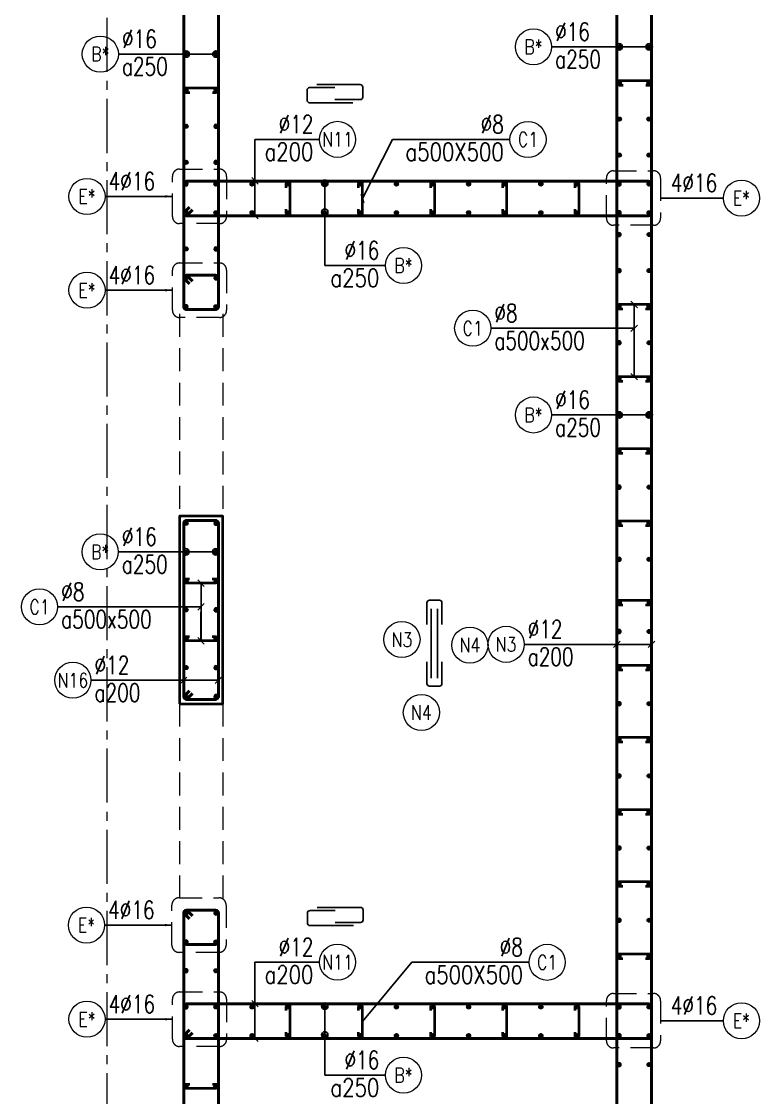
# Model space of a CAD drawing. Header units: millimetres. Extents: x 738475 to 1279438, y -34239 to 156422.
# Drawn here: x 1206933 to 1212045, y 138402 to 145856 of the extents above; entities that cross this region are included whole.
import ezdxf
from ezdxf.enums import TextEntityAlignment as Align

# ---------------------------------------------------------------- set-up
doc = ezdxf.new("R2010")
doc.units = ezdxf.units.MM
doc.header["$MEASUREMENT"] = 0
for name, pattern in [('HIDDEN', [9.525, 6.35, -3.175]), ('HIDDEN2', [4.7625, 3.175, -1.5875]), ('OF_Grid_1$0$CENTER2', [1.125, 0.75, -0.125, 0.125, -0.125])]:
    doc.linetypes.add(name, pattern=pattern)
doc.layers.get('0').update_dxf_attribs({"lineweight": 20})
for name, color, linetype in [('Hidden', 9, 'HIDDEN'), ('Leader', 6, 'Continuous'), ('Ligature', 1, 'Continuous')]:
    doc.layers.add(name, color=color, linetype=linetype)
for name, color, linetype, lineweight in [('KC-LEADER', 153, 'Continuous', 18), ('KC-THEP', 6, 'Continuous', 40), ('NDC_S_BEAM', 3, 'HIDDEN2', 20), ('NDC_S_DIM', 1, 'Continuous', 15), ('NDC_S_HIDDEN', 8, 'HIDDEN2', 13), ('NDC_S_LEADER', 1, 'Continuous', 15), ('NDC_S_REBAR', 4, 'Continuous', 35), ('NDC_S_STIRRUP', 4, 'Continuous', 40), ('NDC_S_VN TEXT', 7, 'Continuous', 20), ('NDC_S_WALL', 6, 'Continuous', 35), ('OF_Core wall_1.2(B1-19F)$0$NDC_S_WALL', 6, 'Continuous', 35), ('OF_Grid_1$0$NDC_S_AXIS', 5, 'OF_Grid_1$0$CENTER2', 13)]:
    doc.layers.add(name, color=color, linetype=linetype, lineweight=lineweight)
doc.styles.add('NDC_ARIAL', font='arial.ttf', dxfattribs={"width": 0.85})
doc.styles.add('NDC_DIM', font='', dxfattribs={"width": 0.75})
doc.styles.add('NDC_EN TXT', font='romans.shx', dxfattribs={"width": 0.8})
doc.styles.get('NDC_DIM').set_extended_font_data('Dotum')
doc.dimstyles.new('NDC_1-50', dxfattribs={"dimscale": 50, "dimtxt": 2.5, "dimasz": 1, "dimexe": 1.5, "dimexo": 0, "dimgap": 0.8, "dimtad": 1, "dimdec": 0, "dimdsep": 46, "dimtxsty": 'NDC_ARIAL', "dimblk": 'DIMMARK', "dimcen": 49999.938995, "dimdle": 1.5, "dimclrd": 1, "dimclre": 1, "dimclrt": 3, "dimadec": 0, "dimazin": 0, "dimtfac": 1, "dimtdec": 0, "dimtix": 1, "dimtmove": 2, "dimatfit": 3, "dimfxl": 1, "dimarcsym": 0})
doc.dimstyles.new('NDC_dim_25', dxfattribs={"dimscale": 25, "dimtxt": 2.5, "dimasz": 1.5, "dimexe": 1.5, "dimexo": 2.5, "dimgap": 1, "dimtad": 1, "dimdec": 0, "dimzin": 0, "dimdsep": 46, "dimtxsty": 'NDC_DIM', "dimblk": 'DIMMARK', "dimcen": 0.09, "dimdle": 1.2, "dimclrd": 1, "dimclre": 1, "dimclrt": 3, "dimadec": 0, "dimazin": 0, "dimtfac": 1, "dimtdec": 0, "dimtix": 1, "dimtofl": 0, "dimtmove": 0, "dimatfit": 3, "dimfxl": 6, "dimfxlon": 1, "dimtolj": 1, "dimtzin": 0, "dimarcsym": 0})
doc.dimstyles.new('NDC_dim_30', dxfattribs={"dimscale": 30, "dimtxt": 2.5, "dimasz": 1.5, "dimexe": 1.5, "dimexo": 2.5, "dimgap": 1, "dimtad": 1, "dimdec": 0, "dimzin": 0, "dimdsep": 46, "dimtxsty": 'NDC_DIM', "dimblk": 'DIMMARK', "dimcen": 0.09, "dimdle": 1.2, "dimclrd": 1, "dimclre": 1, "dimclrt": 3, "dimadec": 0, "dimazin": 0, "dimtfac": 1, "dimtdec": 0, "dimtix": 1, "dimtofl": 0, "dimtmove": 0, "dimatfit": 3, "dimfxl": 6, "dimfxlon": 1, "dimtolj": 1, "dimtzin": 0, "dimarcsym": 0})

# ---------------------------------------------------------------- blocks, each defined once
blk = doc.blocks.new('THEP')
at = {"layer": 'KC-LEADER', "color": 6}
blk.add_circle((0, 0), 14, dxfattribs=at)
at = {"layer": 'KC-THEP'}
for p, q in [((-14, 0), (14, 0)), ((9.9, 9.9), (-9.9, -9.9)), ((-9.9, 9.9), (9.9, -9.9)), ((0, 14), (0, -14))]:
    blk.add_line(p, q, dxfattribs=at)
blk = doc.blocks.new('DIMMARK')
at = {"layer": 'NDC_S_DIM', "color": 1}
blk.add_line((-1.5, 0), (1, 0), dxfattribs=at)
at = {"layer": 'NDC_S_DIM', "color": 2, "const_width": 0.1}
blk.add_lwpolyline([(-0.42, -0.42), (0.42, 0.42)], dxfattribs=at)
blk = doc.blocks.new('*U13')
blk.add_circle((-2.5, 0), 2.5)
at = {"layer": 'NDC_S_VN TEXT', "color": 3, "style": 'NDC_EN TXT', "width": 0.75}
blk.add_attdef('DK1', (0.5, 0.85), '', height=2.5, dxfattribs=at)
at = {"layer": 'NDC_S_VN TEXT', "color": 7, "style": 'NDC_EN TXT', "width": 0.8}
blk.add_attdef('SH2', text='', height=2, dxfattribs=at).set_placement((-2.5, 0), align=Align.MIDDLE)
blk = doc.blocks.new('*U11')
blk.add_circle((-2.5, 0), 2.5)
at = {"layer": 'NDC_S_VN TEXT', "color": 3, "style": 'NDC_EN TXT', "width": 0.75}
for tag, p in [('DK1', (0.5, 0.85)), ('KC1', (0.5, -2.97))]:
    blk.add_attdef(tag, p, '', height=2.5, dxfattribs=at)
at = {"layer": 'NDC_S_VN TEXT', "color": 7, "style": 'NDC_EN TXT', "width": 0.8}
blk.add_attdef('SH2', text='', height=2, dxfattribs=at).set_placement((-2.5, 0), align=Align.MIDDLE)
blk = doc.blocks.new('*U47')
at = {"layer": 'KC-THEP', "rotation": 9.66856443638095}
for p in [(0, 99.3), (0, -99.3)]:
    blk.add_blockref('THEP', p, dxfattribs=at)
blk = doc.blocks.new('*U48')
at = {"layer": 'NDC_S_HIDDEN', "color": 0, "linetype": 'ByBlock', "lineweight": -2, "transparency": 16777216}
for p in [(0, 0), (250, 0), (500, 0), (750, 0), (1000, 0), (1250, 0), (1500, 0), (1750, 0), (2000, 0), (2250, 0), (2500, 0)]:
    blk.add_blockref('*U47', p, dxfattribs=at)
blk = doc.blocks.new('*U33')
at = {"layer": 'NDC_S_REBAR'}
blk.add_lwpolyline([(-15, -75), (-15, -100, 1), (15, -100), (15, 100, 1), (-15, 100), (-15, 75)], format="xyb", dxfattribs=at)
blk = doc.blocks.new('*U34')
at = {"layer": 'NDC_S_HIDDEN', "color": 0, "linetype": 'ByBlock', "lineweight": -2, "transparency": 16777216}
for p in [(0, 0), (500, 0), (1000, 0), (1500, 0), (2000, 0)]:
    blk.add_blockref('*U33', p, dxfattribs=at)
blk = doc.blocks.new('*U35')
at = {"layer": 'KC-THEP', "rotation": 189.6685644363809}
blk.add_blockref('THEP', (-103.5, 0), dxfattribs=at)
at = {"layer": 'KC-THEP', "xscale": -1, "rotation": 170.331435563619}
blk.add_blockref('THEP', (103.5, 0), dxfattribs=at)
blk = doc.blocks.new('*U32')
at = {"layer": 'NDC_S_HIDDEN', "color": 0, "linetype": 'ByBlock', "lineweight": -2, "transparency": 16777216}
for p in [(0, 1200), (0, 1000), (0, 800), (0, 600), (0, 400), (0, 200), (0, 0)]:
    blk.add_blockref('*U35', p, dxfattribs=at)
blk = doc.blocks.new('*U9')
blk.add_circle((2.5, 0), 2.5)
at = {"layer": 'NDC_S_VN TEXT', "color": 3, "style": 'NDC_EN TXT', "width": 0.75}
blk.add_attdef('DK2', text='', height=2.5, dxfattribs=at).set_placement((-0.85, 0.85), align=Align.RIGHT)
at = {"layer": 'NDC_S_VN TEXT', "color": 7, "style": 'NDC_EN TXT', "width": 0.8}
blk.add_attdef('SH3', text='', height=2, dxfattribs=at).set_placement((2.5, 0), align=Align.MIDDLE)
blk = doc.blocks.new('A$C7BC65A55')
at = {"layer": 'Ligature'}
for p, q in [((-15.2, 372, 0), (-15.2, 38.5, 0)), ((15.2, 372, 0), (15.2, 38.5, 0))]:
    blk.add_line(p, q, dxfattribs=at)
for points in [[(-36.2, 296.5), (-36.2, 400.9, -0.414214), (-24, 413.1), (24, 413.1, -0.414214), (36.2, 400.9), (36.2, 296.5)], [(-36.2, 116.5), (-36.2, 12.2, 0.414214), (-24, 0), (24, 0, 0.414214), (36.2, 12.2), (36.2, 116.5)]]:
    blk.add_lwpolyline(points, format="xyb", dxfattribs=at)
blk = doc.blocks.new('*U10')
blk.add_circle((2.5, 0), 2.5)
at = {"layer": 'NDC_S_VN TEXT', "color": 3, "style": 'NDC_EN TXT'}
for tag, width, p in [('DK2', 0.75, (-0.85, 0.85)), ('KC2', 0.8, (-0.85, -2.97))]:
    blk.add_attdef(tag, text='', height=2.5, dxfattribs=dict(at, width=width)).set_placement(p, align=Align.RIGHT)
at = {"layer": 'NDC_S_VN TEXT', "color": 7, "style": 'NDC_EN TXT', "width": 0.8}
blk.add_attdef('SH3', text='', height=2, dxfattribs=at).set_placement((2.5, 0), align=Align.MIDDLE)
blk = doc.blocks.new('*U12')
blk.add_circle((-2.5, 0), 2.5)
at = {"layer": 'NDC_S_VN TEXT', "color": 3, "style": 'NDC_EN TXT', "width": 0.75}
for tag, p in [('DK1', (0.5, 0.85)), ('KC1', (0.5, -2.97))]:
    blk.add_attdef(tag, p, '', height=2.5, dxfattribs=at)
at = {"layer": 'NDC_S_VN TEXT', "color": 7, "style": 'NDC_EN TXT', "width": 0.8}
blk.add_attdef('SH2', text='', height=2, dxfattribs=at).set_placement((-2.5, 0), align=Align.MIDDLE)
blk = doc.blocks.new('*U23')
at = {"layer": 'KC-THEP', "rotation": 9.66856443638095}
for p in [(0, 99.3), (0, -99.3)]:
    blk.add_blockref('THEP', p, dxfattribs=at)
blk = doc.blocks.new('*U24')
at = {"layer": 'NDC_S_HIDDEN', "color": 0, "linetype": 'ByBlock', "lineweight": -2, "transparency": 16777216}
for p in [(0, 0), (250, 0), (500, 0), (750, 0), (1000, 0), (1250, 0), (1500, 0), (1750, 0), (2000, 0), (2250, 0), (2500, 0)]:
    blk.add_blockref('*U23', p, dxfattribs=at)
blk = doc.blocks.new('*U21')
at = {"layer": 'NDC_S_REBAR'}
blk.add_lwpolyline([(-15, -75), (-15, -100, 1), (15, -100), (15, 100, 1), (-15, 100), (-15, 75)], format="xyb", dxfattribs=at)
blk = doc.blocks.new('*U22')
at = {"layer": 'NDC_S_HIDDEN', "color": 0, "linetype": 'ByBlock', "lineweight": -2, "transparency": 16777216}
for p in [(0, 0), (500, 0), (1000, 0), (1500, 0), (2000, 0)]:
    blk.add_blockref('*U21', p, dxfattribs=at)
blk = doc.blocks.new('A$C72321851')
at = {"layer": 'Ligature'}
for points in [[(-60.9, -129.3), (-60.9, 170.9, -0.414214), (-43.3, 188.5), (25.8, 188.5, -0.414214), (43.4, 170.9), (43.4, -4.3)], [(-39.7, -4.3), (-39.7, -179.5, 0.414214), (-22.1, -197.1), (47, -197.1, 0.414214), (64.6, -179.5), (64.6, 120.7)]]:
    blk.add_lwpolyline(points, format="xyb", dxfattribs=at)

msp = doc.modelspace()

# ---------------------------------------------------------------- linework, layer by layer
for centre in [(1209568.387, 141574.358), (1210039.356, 141536.198), (1209702.835, 141069.355)]:
    msp.add_circle(centre, 125)
at = {"layer": 'NDC_S_BEAM', "ltscale": 50}
for p, q in [((1208027.486, 143830.175), (1208027.486, 142430.175)), ((1208327.486, 143830.175), (1208327.486, 142430.175)), ((1208027.486, 141130.175), (1208027.486, 139730.175)), ((1208327.486, 141130.175), (1208327.486, 139730.175))]:
    msp.add_line(p, q, dxfattribs=at)
at = {"layer": 'NDC_S_HIDDEN', "ltscale": 50}
for points in [[(1208028.245, 144833.1), (1208304.088, 144833.1, -0.41421356), (1208354.088, 144783.1), (1208354.088, 144505.55, -0.41421356), (1208304.088, 144455.55), (1208028.245, 144455.55, -0.41421356), (1207978.245, 144505.55), (1207978.245, 144783.1, -0.41421356)], [(1211034.211, 144821.565), (1211310.054, 144821.565, -0.41421356), (1211360.054, 144771.565), (1211360.054, 144494.015, -0.41421356), (1211310.054, 144444.015), (1211034.211, 144444.015, -0.41421356), (1210984.211, 144494.015), (1210984.211, 144771.565, -0.41421356)], [(1208028.245, 144183.1), (1208304.088, 144183.1, -0.41421356), (1208354.088, 144133.1), (1208354.088, 143855.55, -0.41421356), (1208304.088, 143805.55), (1208028.245, 143805.55, -0.41421356), (1207978.245, 143855.55), (1207978.245, 144133.1, -0.41421356)], [(1208024.733, 139785.313), (1208300.576, 139785.313, -0.41421356), (1208350.576, 139735.313), (1208350.576, 139457.764, -0.41421356), (1208300.576, 139407.764), (1208024.733, 139407.764, -0.41421356), (1207974.733, 139457.764), (1207974.733, 139735.313, -0.41421356)], [(1208028.245, 139133.1), (1208304.088, 139133.1, -0.41421356), (1208354.088, 139083.1), (1208354.088, 138805.55, -0.41421356), (1208304.088, 138755.55), (1208028.245, 138755.55, -0.41421356), (1207978.245, 138805.55), (1207978.245, 139083.1, -0.41421356)], [(1211034.211, 139122.818), (1211310.054, 139122.818, -0.41421356), (1211360.054, 139072.818), (1211360.054, 138795.268, -0.41421356), (1211310.054, 138745.268), (1211034.211, 138745.268, -0.41421356), (1210984.211, 138795.268), (1210984.211, 139072.818, -0.41421356)]]:
    msp.add_lwpolyline(points, format="xyb", close=True, dxfattribs=at)
at = {"layer": 'NDC_S_REBAR'}
for points in [[(1211256.79, 145415.175), (1211281.79, 145415.175, 1), (1211281.79, 145445.175), (1211074.766, 145445.175, 1), (1211074.766, 145415.175), (1211099.766, 145415.175)], [(1208255.198, 145365.175), (1208280.198, 145365.175, 1), (1208280.198, 145395.175), (1208073.174, 145395.175, 1), (1208073.174, 145365.175), (1208098.174, 145365.175)], [(1211255.198, 143865.175), (1211280.198, 143865.175, 1), (1211280.198, 143895.175), (1211073.174, 143895.175, 1), (1211073.174, 143865.175), (1211098.174, 143865.175)], [(1211255.198, 143365.175), (1211280.198, 143365.175, 1), (1211280.198, 143395.175), (1211073.174, 143395.175, 1), (1211073.174, 143365.175), (1211098.174, 143365.175)], [(1211255.198, 142865.175), (1211280.198, 142865.175, 1), (1211280.198, 142895.175), (1211073.174, 142895.175, 1), (1211073.174, 142865.175), (1211098.174, 142865.175)], [(1211255.198, 142365.175), (1211280.198, 142365.175, 1), (1211280.198, 142395.175), (1211073.174, 142395.175, 1), (1211073.174, 142365.175), (1211098.174, 142365.175)], [(1208254.609, 141995.175), (1208279.609, 141995.175, -1), (1208279.609, 141965.175), (1208072.585, 141965.175, -1), (1208072.585, 141995.175), (1208097.585, 141995.175)], [(1211255.198, 141815.175), (1211280.198, 141815.175, 1), (1211280.198, 141845.175), (1211073.174, 141845.175, 1), (1211073.174, 141815.175), (1211098.174, 141815.175)], [(1208254.609, 141595.175), (1208279.609, 141595.175, -1), (1208279.609, 141565.175), (1208072.585, 141565.175, -1), (1208072.585, 141595.175), (1208097.585, 141595.175)], [(1211255.198, 141365.175), (1211280.198, 141365.175, 1), (1211280.198, 141395.175), (1211073.174, 141395.175, 1), (1211073.174, 141365.175), (1211098.174, 141365.175)], [(1211255.198, 140865.175), (1211280.198, 140865.175, 1), (1211280.198, 140895.175), (1211073.174, 140895.175, 1), (1211073.174, 140865.175), (1211098.174, 140865.175)], [(1211255.198, 140365.175), (1211280.198, 140365.175, 1), (1211280.198, 140395.175), (1211073.174, 140395.175, 1), (1211073.174, 140365.175), (1211098.174, 140365.175)], [(1211255.198, 139865.175), (1211280.198, 139865.175, 1), (1211280.198, 139895.175), (1211073.174, 139895.175, 1), (1211073.174, 139865.175), (1211098.174, 139865.175)], [(1211255.198, 139365.175), (1211280.198, 139365.175, 1), (1211280.198, 139395.175), (1211073.174, 139395.175, 1), (1211073.174, 139365.175), (1211098.174, 139365.175)], [(1208255.198, 138495.175), (1208280.198, 138495.175, -1), (1208280.198, 138465.175), (1208073.174, 138465.175, -1), (1208073.174, 138495.175), (1208098.174, 138495.175)]]:
    msp.add_lwpolyline(points, format="xyb", dxfattribs=at)
at = {"layer": 'NDC_S_STIRRUP'}
for points in [[(1208096.686, 147790.175), (1208056.686, 147830.175, -0.41421356), (1208076.686, 147850.175), (1208276.686, 147850.175, -0.41421356), (1208296.686, 147830.175), (1208296.686, 143880.175, -0.41421356), (1208276.686, 143860.175), (1208076.686, 143860.175, -0.41421356), (1208056.686, 143880.175), (1208056.686, 147830.175, -0.41421356), (1208076.686, 147850.175), (1208116.686, 147810.175)], [(1211096.686, 147790.175), (1211056.686, 147830.175, -0.41421356), (1211076.686, 147850.175), (1211276.686, 147850.175, -0.41421356), (1211296.686, 147830.175), (1211296.686, 135530.175, -0.41421356), (1211276.686, 135510.175), (1211076.686, 135510.175, -0.41421356), (1211056.686, 135530.175), (1211056.686, 147830.175, -0.41421356), (1211076.686, 147850.175), (1211116.686, 147810.175)], [(1208116.686, 144550.175), (1208076.686, 144510.175, -0.41421356), (1208056.686, 144530.175), (1208056.686, 144730.175, -0.41421356), (1208076.686, 144750.175), (1211276.686, 144750.175, -0.41421356), (1211296.686, 144730.175), (1211296.686, 144530.175, -0.41435759), (1211276.686, 144510.175), (1208076.686, 144510.175, -0.41421356), (1208056.686, 144530.175), (1208096.686, 144570.175)], [(1208096.686, 144037.961), (1208056.686, 144077.961, -0.41421356), (1208076.686, 144097.961), (1208276.686, 144097.961, -0.41421356), (1208296.686, 144077.961), (1208296.686, 143880.175, -0.41421356), (1208276.686, 143860.175), (1208076.686, 143860.175, -0.41421356), (1208056.686, 143880.175), (1208056.686, 144077.961, -0.41421356), (1208076.686, 144097.961), (1208116.686, 144057.961)], [(1208096.686, 141220.175), (1208056.686, 141180.175, 0.41421356), (1208076.686, 141160.175), (1208276.686, 141160.175, 0.41421356), (1208296.686, 141180.175), (1208296.686, 142380.175, 0.41421356), (1208276.686, 142400.175), (1208076.686, 142400.175, 0.41421356), (1208056.686, 142380.175), (1208056.686, 141180.175, 0.41421356), (1208076.686, 141160.175), (1208116.686, 141200.175)], [(1208096.686, 135570.175), (1208056.686, 135530.175, 0.41421356), (1208076.686, 135510.175), (1208276.686, 135510.175, 0.41421356), (1208296.686, 135530.175), (1208296.686, 139680.175, 0.41421356), (1208276.686, 139700.175), (1208076.686, 139700.175, 0.41421356), (1208056.686, 139680.175), (1208056.686, 135530.175, 0.41421356), (1208076.686, 135510.175), (1208116.686, 135550.175)], [(1208096.686, 139640.175), (1208056.686, 139680.175, -0.41421356), (1208076.686, 139700.175), (1208276.686, 139700.175, -0.41421356), (1208296.686, 139680.175), (1208296.686, 139482.388, -0.41421356), (1208276.686, 139462.388), (1208076.686, 139462.388, -0.41421356), (1208056.686, 139482.388), (1208056.686, 139680.175, -0.41421356), (1208076.686, 139700.175), (1208116.686, 139660.175)], [(1208116.686, 138850.175), (1208076.686, 138810.175, -0.41421356), (1208056.686, 138830.175), (1208056.686, 139030.175, -0.41421356), (1208076.686, 139050.175), (1211276.686, 139050.175, -0.41421356), (1211296.686, 139030.175), (1211296.686, 138830.175, -0.41435759), (1211276.686, 138810.175), (1208076.686, 138810.175, -0.41421356), (1208056.686, 138830.175), (1208096.686, 138870.175)]]:
    msp.add_lwpolyline(points, format="xyb", dxfattribs=at)
at = {"layer": 'NDC_S_WALL', "ltscale": 200}
for points in [[(1208027.486, 135980.175, 0, 0, 0), (1208027.486, 139730.175, 0, 0, 0), (1208327.486, 139730.175, 0, 0, 0), (1208327.486, 139080.175, 0, 0, 0), (1211027.486, 139080.175, 0.5, 0.5, 0), (1211027.486, 139080.175, 0, 0, 0), (1211027.486, 144480.175, 0.5, 0.5, 0), (1211027.486, 144480.175, 0, 0, 0), (1208327.486, 144480.175, 0.5, 0.5, 0), (1208327.486, 144480.175, 0, 0, 0), (1208327.486, 143830.175, 0, 0, 0), (1208027.486, 143830.175, 0.5, 0.5, 0), (1208027.486, 143830.175, 0, 0, 0), (1208027.486, 147880.175, 0, 0, 0)], [(1208327.486, 147380.175, 0, 0, 0), (1208327.486, 144780.175, 0, 0, 0), (1211027.486, 144780.175, 0.5, 0.5, 0), (1211027.486, 144780.175, 0, 0, 0), (1211027.486, 147380.175, 0.5, 0.5, 0)], [(1211027.486, 135980.175, 0, 0, 0), (1211027.486, 138780.175, 0, 0, 0), (1208327.486, 138780.175, 0.5, 0.5, 0), (1208327.486, 138780.175, 0, 0, 0), (1208327.486, 135980.175, 0, 0, 0)]]:
    msp.add_lwpolyline(points, format="xyseb", dxfattribs=at)
msp.add_lwpolyline([(1208027.486, 141130.175), (1208327.486, 141130.175), (1208327.486, 142430.175), (1208027.486, 142430.175)], close=True, dxfattribs=at)
at = {"layer": 'OF_Core wall_1.2(B1-19F)$0$NDC_S_WALL', "ltscale": 200}
msp.add_lwpolyline([(1208027.486, 141130.175), (1208327.486, 141130.175), (1208327.486, 142430.175), (1208027.486, 142430.175)], close=True, dxfattribs=at)
at = {"layer": 'OF_Grid_1$0$NDC_S_AXIS', "ltscale": 500}
msp.add_line((1207527.486, 134257.175), (1207527.486, 149361.284), dxfattribs=at)

# ---------------------------------------------------------------- block references
at = {"layer": 'Hidden', "xscale": 1.44, "yscale": 1.44, "zscale": 1.44}
msp.add_blockref('A$C7BC65A55', (1209793.467, 141252.077, 0.03), dxfattribs=at)
at = {"layer": 'KC-THEP'}
for p, rotation in [((1208073.174, 145630.175), 189.6685644363809), ((1211074.766, 145680.175), 9.668564436380926), ((1211278.558, 145680.175), 9.668564436380926), ((1211074.766, 145430.175), 9.668564436380926), ((1211278.558, 145430.175), 9.668564436380926), ((1208073.174, 145380.175), 189.6685644363809), ((1211074.766, 145180.175), 9.668564436380926), ((1211278.558, 145180.175), 9.668564436380926), ((1208073.174, 145130.175), 189.6685644363809), ((1208073.174, 144880.175), 189.6685644363809), ((1211074.766, 144930.175), 9.668564436380926), ((1211278.558, 144930.175), 9.668564436380926), ((1211280.198, 144729.748), 9.668564436380926), ((1211280.198, 144531.159), 9.668564436380926), ((1211280.198, 144380.175), 9.668564436380953), ((1208073.174, 144280.175), 189.6685644363809), ((1208073.174, 144080.175), 189.6685644363809), ((1211280.198, 144130.175), 9.668564436380953), ((1208280.198, 143880.175), 9.668564436380946), ((1211280.198, 143880.175), 9.668564436380953), ((1211280.198, 143630.175), 9.668564436380953), ((1211280.198, 143380.175), 9.668564436380953), ((1211280.198, 143130.175), 9.668564436380953), ((1211280.198, 142880.175), 9.668564436380953), ((1211280.198, 142630.175), 9.668564436380953), ((1211280.198, 142380.175), 9.668564436380953), ((1211280.198, 142130.175), 9.668564436380953), ((1211073.174, 141830.175), 189.6685644363809), ((1211280.198, 141630.175), 9.668564436380926), ((1211280.198, 141380.175), 9.668564436380926), ((1211280.198, 141130.175), 9.668564436380926), ((1211280.198, 140880.175), 9.668564436380926), ((1211280.198, 140630.175), 9.668564436380926), ((1211280.198, 140380.175), 9.668564436380926), ((1211280.198, 140130.175), 9.668564436380926), ((1211280.198, 139880.175), 9.668564436380926), ((1208073.174, 139680.175), 189.6685644363809), ((1211280.198, 139630.175), 9.668564436380926), ((1208280.198, 139480.175), 9.668564436380946), ((1211280.198, 139380.175), 9.668564436380926), ((1208280.198, 139280.175), 9.668564436380946), ((1211280.198, 139029.748), 9.668564436380926), ((1211280.198, 138831.159), 9.668564436380926), ((1211280.198, 138630.175), 9.668564436380926), ((1208280.198, 138480.175), 9.668564436380946)]:
    msp.add_blockref('THEP', p, dxfattribs=dict(at, rotation=rotation))
at = {"layer": 'KC-THEP', "xscale": -1}
for p, rotation in [((1208280.198, 145630.175), 170.331435563619), ((1208280.198, 145380.175), 170.331435563619), ((1208280.198, 145130.175), 170.331435563619), ((1208280.198, 144880.175), 170.331435563619), ((1208073.174, 144729.748), 350.3314355636191), ((1211073.174, 144729.748), 350.3314355636191), ((1208073.174, 144531.159), 350.3314355636191), ((1211073.174, 144531.159), 350.3314355636191), ((1211073.174, 144380.175), 350.3314355636191), ((1208280.198, 144280.175), 170.331435563619), ((1208280.198, 144080.175), 170.331435563619), ((1211073.174, 144130.175), 350.3314355636191), ((1208073.174, 143880.175), 350.3314355636191), ((1211073.174, 143880.175), 350.3314355636191), ((1211073.174, 143630.175), 350.3314355636191), ((1211073.174, 143380.175), 350.3314355636191), ((1211073.174, 143130.175), 350.3314355636191), ((1211073.174, 142880.175), 350.3314355636191), ((1211073.174, 142630.175), 350.3314355636191), ((1211073.174, 142380.175), 350.3314355636191), ((1211073.174, 142130.175), 350.3314355636191), ((1211280.198, 141830.175), 170.331435563619), ((1211073.174, 141630.175), 350.3314355636191), ((1211073.174, 141380.175), 350.3314355636191), ((1211073.174, 141130.175), 350.3314355636191), ((1211073.174, 140880.175), 350.3314355636191), ((1211073.174, 140630.175), 350.3314355636191), ((1211073.174, 140380.175), 350.3314355636191), ((1211073.174, 140130.175), 350.3314355636191), ((1211073.174, 139880.175), 350.3314355636191), ((1208280.198, 139680.175), 170.331435563619), ((1211073.174, 139630.175), 350.3314355636191), ((1208073.174, 139480.175), 350.3314355636191), ((1211073.174, 139380.175), 350.3314355636191), ((1208073.174, 139280.175), 350.3314355636191), ((1208073.174, 139029.748), 350.3314355636191), ((1211073.174, 139029.748), 350.3314355636191), ((1208073.174, 138831.159), 350.3314355636191), ((1211073.174, 138831.159), 350.3314355636191), ((1211073.174, 138630.175), 350.3314355636191), ((1208073.174, 138480.175), 350.3314355636191)]:
    msp.add_blockref('THEP', p, dxfattribs=dict(at, rotation=rotation))
at = {"layer": 'Leader', "rotation": 89.99999999999997}
for p in [(1209099.821, 145354.216), (1209102.431, 139654.243)]:
    msp.add_blockref('A$C72321851', p, dxfattribs=at)
at = {"layer": 'NDC_S_HIDDEN'}
for name, p in [('*U24', (1208280.198, 144630.453)), ('*U22', (1208780.198, 144629.748)), ('*U32', (1208176.097, 141180.175)), ('*U48', (1208280.198, 138930.453)), ('*U34', (1208780.198, 138929.748))]:
    msp.add_blockref(name, p, dxfattribs=at)
at = {"layer": 'NDC_S_VN TEXT', "xscale": 50, "yscale": 50, "zscale": 50}
for name, p, values in [('*U11', (1207604.227, 145630.175), {'SH2': 'B*', 'DK1': '%%C16', 'KC1': 'a250'}), ('*U11', (1210604.227, 145680.175), {'SH2': 'B*', 'DK1': '%%C16', 'KC1': 'a250'}), ('*U10', (1208997.729, 145039.374), {'SH3': 'N11', 'DK2': '%%C12', 'KC2': 'a200'}), ('*U10', (1210316.421, 145038.738), {'SH3': 'C1', 'DK2': '%%c8', 'KC2': 'a500X500'}), ('*U13', (1207511.839, 144644.325), {'SH2': 'E*', 'DK1': '4%%C16'}), ('*U9', (1211794.632, 144632.79), {'SH3': 'E*', 'DK2': '4%%C16'}), ('*U10', (1209453.904, 144165.592), {'SH3': 'B*', 'DK2': '%%C16', 'KC2': 'a250'}), ('*U13', (1207511.839, 143994.325), {'SH2': 'E*', 'DK1': '4%%C16'}), ('*U12', (1210183.373, 143730.813), {'SH2': 'C1', 'DK1': '%%c8', 'KC1': 'a500x500'}), ('*U11', (1210604.227, 143130.175), {'SH2': 'B*', 'DK1': '%%C16', 'KC1': 'a250'}), ('*U11', (1207603.638, 142181.667), {'SH2': 'B*', 'DK1': '%%C16', 'KC1': 'a250'}), ('*U12', (1207183.373, 141800.813), {'SH2': 'C1', 'DK1': '%%c8', 'KC1': 'a500x500'}), ('*U11', (1210414.298, 141541.366), {'SH2': 'N3', 'DK1': '%%C12', 'KC1': 'a200'}), ('*U11', (1207414.298, 141292.491), {'SH2': 'N16', 'DK1': '%%C12', 'KC1': 'a200'}), ('*U13', (1207508.327, 139596.538), {'SH2': 'E*', 'DK1': '4%%C16'}), ('*U10', (1208997.729, 139339.374), {'SH3': 'N11', 'DK2': '%%C12', 'KC2': 'a200'}), ('*U10', (1210448.697, 139338.738), {'SH3': 'C1', 'DK2': '%%c8', 'KC2': 'a500X500'}), ('*U13', (1207511.839, 138944.325), {'SH2': 'E*', 'DK1': '4%%C16'}), ('*U9', (1211794.632, 138934.043), {'SH3': 'E*', 'DK2': '4%%C16'}), ('*U10', (1209453.904, 138556.977), {'SH3': 'B*', 'DK2': '%%C16', 'KC2': 'a250'})]:
    msp.add_blockref(name, p, dxfattribs=at).add_auto_attribs(values)

# ---------------------------------------------------------------- texts
at = {"layer": 'NDC_S_VN TEXT', "color": 7, "style": 'NDC_EN TXT', "width": 0.8}
for tag, p in [('N3', (1209568.387, 141574.358)), ('N4', (1210039.356, 141536.198)), ('N4', (1209702.835, 141069.355))]:
    msp.add_attdef(tag, text='3', height=100, dxfattribs=at).set_placement(p, align=Align.MIDDLE)

# ---------------------------------------------------------------- leaders
at = {"layer": 'NDC_S_LEADER'}
for points, dimstyle, override in [([(1208280.198, 145630.175), (1207604.227, 145630.175)], 'NDC_dim_30', {"dimtad": 0, "dimldrblk": 'Origin'}), ([(1208073.174, 145630.175), (1207604.227, 145630.175)], 'NDC_dim_30', {"dimtad": 0, "dimldrblk": 'Origin'}), ([(1211280.198, 145680.175), (1210604.227, 145680.175)], 'NDC_dim_30', {"dimtad": 0, "dimldrblk": 'Origin'}), ([(1211073.174, 145680.175), (1210604.227, 145680.175)], 'NDC_dim_30', {"dimtad": 0, "dimldrblk": 'Origin'}), ([(1208550.293, 144512.526), (1208550.293, 145039.193), (1208997.729, 145039.193)], 'NDC_dim_30', {"dimgap": 1, "dimtad": 0, "dimldrblk": 'Oblique'}), ([(1208550.293, 144752.526), (1208550.293, 145039.193), (1208997.729, 145039.193)], 'NDC_dim_30', {"dimtad": 0, "dimldrblk": 'Oblique'}), ([(1209295.198, 144629.748), (1209503.525, 145038.737), (1210316.421, 145038.737)], 'NDC_dim_30', {"dimtad": 0, "dimldrblk": 'Oblique'}), ([(1209033.292, 144735.304), (1209033.292, 144165.411), (1209453.904, 144165.411)], 'NDC_dim_30', {"dimgap": 1, "dimtad": 0, "dimldrblk": 'Origin'}), ([(1211360.054, 144632.79), (1211794.632, 144632.79)], 'NDC_dim_25', {"dimgap": 1, "dimtad": 0}), ([(1209033.292, 144535.304), (1209033.292, 144165.411), (1209453.904, 144165.411)], 'NDC_dim_30', {"dimgap": 1, "dimtad": 0, "dimldrblk": 'Origin'}), ([(1211176.686, 143895.175), (1211176.686, 143395.175)], 'NDC_dim_30', {"dimtad": 0, "dimldrblk": 'Oblique'}), ([(1211176.686, 143395.175), (1211176.686, 143895.175)], 'NDC_dim_30', {"dimtad": 0, "dimldrblk": 'Oblique'}), ([(1211176.686, 143730.812), (1210183.373, 143730.812)], 'NDC_dim_30', {"dimtad": 0, "dimldrblk": 'Oblique'}), ([(1211280.198, 143130.175), (1210604.227, 143130.175)], 'NDC_dim_30', {"dimtad": 0, "dimldrblk": 'Origin'}), ([(1211073.174, 143130.175), (1210604.227, 143130.175)], 'NDC_dim_30', {"dimtad": 0, "dimldrblk": 'Origin'}), ([(1208279.609, 142181.667), (1207603.638, 142181.667)], 'NDC_dim_30', {"dimtad": 0, "dimldrblk": 'Origin'}), ([(1208072.585, 142181.667), (1207603.638, 142181.667)], 'NDC_dim_30', {"dimtad": 0, "dimldrblk": 'Origin'}), ([(1208176.686, 141965.175), (1208176.097, 141565.175)], 'NDC_dim_30', {"dimtad": 0, "dimldrblk": 'Oblique'}), ([(1208176.686, 141565.175), (1208176.686, 141965.175)], 'NDC_dim_30', {"dimtad": 0, "dimldrblk": 'Oblique'}), ([(1208176.686, 141800.812), (1207183.373, 141800.812)], 'NDC_dim_30', {"dimtad": 0, "dimldrblk": 'Oblique'}), ([(1211296.686, 141541.185), (1210414.298, 141541.185)], 'NDC_dim_30', {"dimtad": 0, "dimldrblk": 'Oblique'}), ([(1211056.686, 141541.185), (1210414.298, 141541.185)], 'NDC_dim_30', {"dimtad": 0, "dimldrblk": 'Oblique'}), ([(1208296.686, 141292.31), (1207414.298, 141292.31)], 'NDC_dim_30', {"dimtad": 0, "dimldrblk": 'Oblique'}), ([(1208056.686, 141292.31), (1207414.298, 141292.31)], 'NDC_dim_30', {"dimtad": 0, "dimldrblk": 'Oblique'}), ([(1208550.293, 138812.526), (1208550.293, 139339.193), (1208997.729, 139339.193)], 'NDC_dim_30', {"dimgap": 1, "dimtad": 0, "dimldrblk": 'Oblique'}), ([(1208550.293, 139052.526), (1208550.293, 139339.193), (1208997.729, 139339.193)], 'NDC_dim_30', {"dimtad": 0, "dimldrblk": 'Oblique'}), ([(1209295.198, 138929.748), (1209635.801, 139338.737), (1210448.697, 139338.737)], 'NDC_dim_30', {"dimtad": 0, "dimldrblk": 'Oblique'}), ([(1209033.292, 139035.304), (1209033.292, 138556.796), (1209453.904, 138556.796)], 'NDC_dim_30', {"dimgap": 1, "dimtad": 0, "dimldrblk": 'Origin'}), ([(1211360.054, 138934.043), (1211794.632, 138934.043)], 'NDC_dim_25', {"dimgap": 1, "dimtad": 0}), ([(1209033.292, 138835.304), (1209033.292, 138556.796), (1209453.904, 138556.796)], 'NDC_dim_30', {"dimgap": 1, "dimtad": 0, "dimldrblk": 'Origin'})]:
    msp.add_leader(points, dimstyle=dimstyle, override=override, dxfattribs=at)
for points in [[(1207980.394, 144644.325), (1207511.839, 144644.325)], [(1207980.394, 143994.325), (1207511.839, 143994.325)], [(1207976.881, 139596.538), (1207508.327, 139596.538)], [(1207980.394, 138944.325), (1207511.839, 138944.325)]]:
    msp.add_leader(points, dimstyle='NDC_1-50', dxfattribs=at)

doc.saveas('drawing.dxf')
